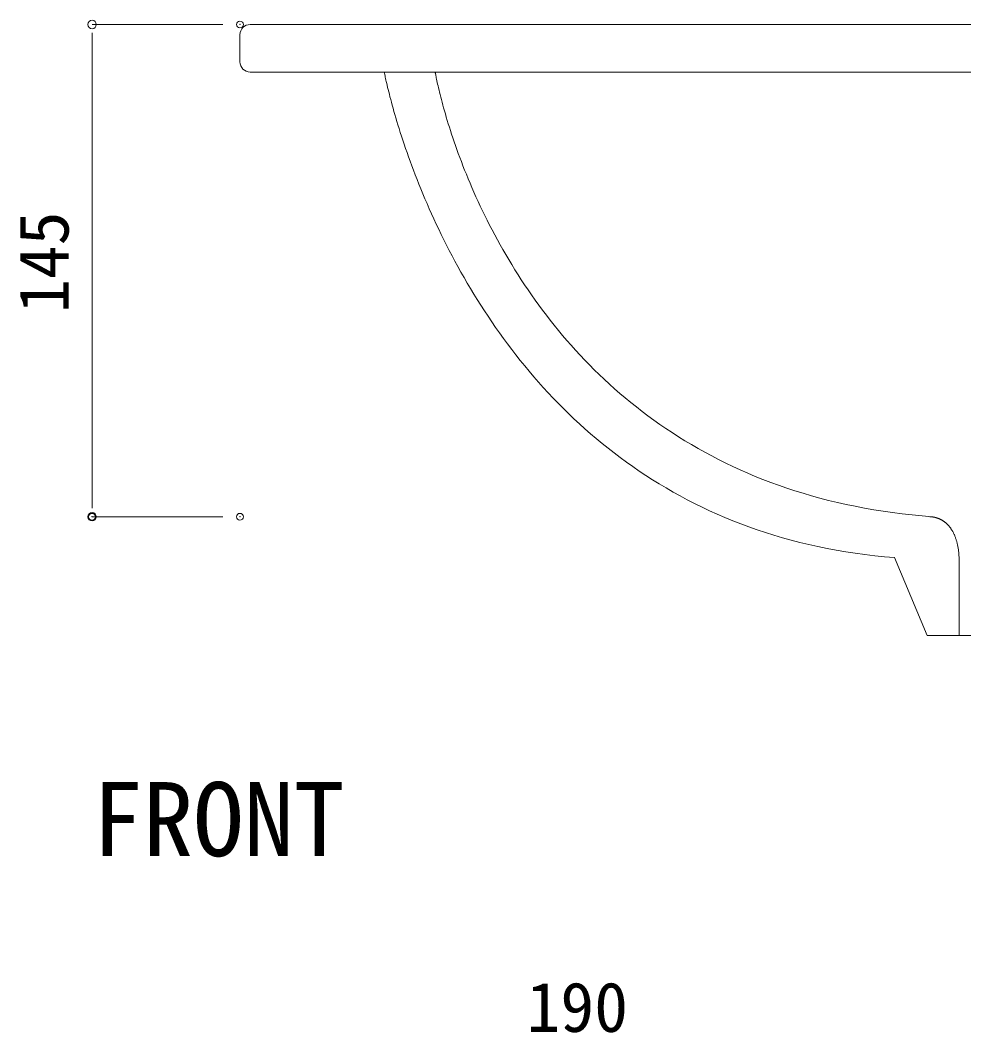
# Model space of a CAD drawing. Units: millimetres, scale not verified. Extents: x -1002 to 1010, y -687 to 676.
# Drawn here: x -832.9 to -555, y -365.8 to -67.5 of the extents above; entities that cross this region are included whole.
import ezdxf
from ezdxf.enums import TextEntityAlignment as Align

# ---------------------------------------------------------------- set-up
doc = ezdxf.new("R2010")
doc.units = ezdxf.units.MM
doc.header["$LTSCALE"] = 5
doc.header["$PDMODE"] = 32
doc.header["$PDSIZE"] = 2
doc.layers.add('0-0', color=7, linetype='Continuous', lineweight=15)
doc.layers.add('F-0', color=7, linetype='Continuous', lineweight=15)
doc.styles.add('ＭＳ ゴシック', font='')
doc.styles.get('ＭＳ ゴシック').set_extended_font_data('MS Gothic')

# ---------------------------------------------------------------- blocks, each defined once
blk = doc.blocks.new('_DOT')
at = {"layer": '0-0'}
blk.add_line((-0.5, 0), (-1, 0), dxfattribs=at)
blk.add_circle((0, 0), 0.25, dxfattribs=at)
blk.add_circle((0, 0), 0.25, dxfattribs=at)

msp = doc.modelspace()

# ---------------------------------------------------------------- linework, layer by layer
at = {"layer": 'F-0'}
for p, q in [((-773.195, -68.776), (-811.771, -68.776)), ((-811.771, -73.776), (-811.771, -208.776)), ((-773.195, -213.776), (-811.771, -213.776))]:
    msp.add_line(p, q, dxfattribs=at)
at = {"layer": 'F-0', "lineweight": 18}
for p, q in [((-768.195, -71.776), (-768.195, -79.776)), ((-564.346, -213.776), (-564.98, -213.776)), ((-556.364, -226.507), (-556.364, -248.776))]:
    msp.add_line(p, q, dxfattribs=at)
for points in [[(-296.195, -68.776), (-321.736, -68.776), (-749.649, -68.776), (-765.195, -68.776)], [(-765.195, -82.776), (-749.649, -82.776), (-311.749, -82.776), (-296.195, -82.776)], [(-725.691, -82.775), (-725.686, -82.8), (-725.672, -82.874), (-725.649, -82.995), (-725.616, -83.164), (-725.573, -83.38), (-725.52, -83.641), (-725.456, -83.947), (-725.382, -84.298), (-725.297, -84.692), (-725.201, -85.129), (-725.093, -85.608), (-724.974, -86.129), (-724.843, -86.69), (-724.701, -87.291), (-724.546, -87.93), (-724.378, -88.609), (-724.198, -89.324), (-724.005, -90.077), (-723.799, -90.865), (-723.58, -91.689), (-723.347, -92.547), (-723.1, -93.44), (-722.839, -94.365), (-722.564, -95.322), (-722.274, -96.311), (-721.97, -97.331), (-721.651, -98.381), (-721.316, -99.46), (-720.967, -100.567), (-720.601, -101.703), (-720.22, -102.865), (-719.822, -104.054), (-719.409, -105.268), (-718.979, -106.507), (-718.532, -107.769), (-718.068, -109.056), (-717.587, -110.364), (-717.088, -111.695), (-716.572, -113.046)], [(-710.695, -82.775), (-710.691, -82.798), (-710.68, -82.865), (-710.66, -82.976), (-710.632, -83.13), (-710.596, -83.326), (-710.551, -83.565), (-710.497, -83.844), (-710.434, -84.164), (-710.361, -84.523), (-710.278, -84.922), (-710.186, -85.359), (-710.083, -85.833), (-709.97, -86.345), (-709.846, -86.893), (-709.71, -87.477), (-709.564, -88.095), (-709.406, -88.748), (-709.236, -89.434), (-709.055, -90.154), (-708.861, -90.905), (-708.654, -91.688), (-708.435, -92.502), (-708.203, -93.346), (-707.957, -94.219), (-707.698, -95.122), (-707.425, -96.052), (-707.138, -97.01), (-706.837, -97.994), (-706.521, -99.005), (-706.19, -100.041), (-705.845, -101.101), (-705.484, -102.186), (-705.107, -103.294), (-704.715, -104.424), (-704.307, -105.577), (-703.882, -106.751), (-703.441, -107.945), (-702.983, -109.159), (-702.508, -110.393)], [(-716.572, -113.046), (-716.038, -114.418), (-715.486, -115.809), (-714.915, -117.219), (-714.326, -118.646), (-713.718, -120.091), (-713.091, -121.553), (-712.445, -123.03), (-711.78, -124.523), (-711.094, -126.029), (-710.389, -127.549), (-709.664, -129.082), (-708.918, -130.626), (-708.152, -132.182), (-707.365, -133.749), (-706.556, -135.325), (-705.727, -136.91), (-704.876, -138.503), (-704.003, -140.104), (-703.108, -141.711), (-702.191, -143.324), (-701.252, -144.943), (-700.29, -146.566), (-699.305, -148.192), (-698.297, -149.822), (-697.266, -151.454), (-696.211, -153.087), (-695.132, -154.721), (-694.029, -156.355), (-692.903, -157.988), (-691.751, -159.619), (-690.575, -161.248), (-689.374, -162.874), (-688.148, -164.497), (-686.897, -166.114), (-685.62, -167.727), (-684.317, -169.333), (-682.988, -170.932), (-681.633, -172.524), (-680.251, -174.107)], [(-702.508, -110.393), (-702.016, -111.645), (-701.506, -112.914), (-700.978, -114.201), (-700.432, -115.505), (-699.868, -116.824), (-699.285, -118.158), (-698.684, -119.507), (-698.063, -120.87), (-697.423, -122.245), (-696.764, -123.633), (-696.085, -125.033), (-695.385, -126.443), (-694.666, -127.864), (-693.925, -129.294), (-693.164, -130.734), (-692.382, -132.182), (-691.579, -133.637), (-690.754, -135.099), (-689.907, -136.568), (-689.038, -138.042), (-688.146, -139.52), (-687.232, -141.003), (-686.296, -142.49), (-685.336, -143.979), (-684.352, -145.47), (-683.346, -146.963), (-682.315, -148.456), (-681.26, -149.95), (-680.181, -151.443), (-679.077, -152.934), (-677.949, -154.424), (-676.795, -155.911), (-675.616, -157.394), (-674.411, -158.873), (-673.181, -160.348), (-671.924, -161.817), (-670.641, -163.281), (-669.331, -164.737), (-667.995, -166.186)], [(-667.995, -166.186), (-666.631, -167.627), (-665.24, -169.059), (-663.821, -170.481), (-662.375, -171.893), (-660.9, -173.294), (-659.397, -174.684), (-657.865, -176.061), (-656.305, -177.426), (-654.715, -178.777), (-653.096, -180.113), (-651.447, -181.435), (-649.769, -182.741), (-648.06, -184.03), (-646.321, -185.302), (-644.551, -186.557), (-642.75, -187.793), (-640.918, -189.01), (-639.055, -190.208), (-637.16, -191.385), (-635.233, -192.54), (-633.274, -193.674), (-631.283, -194.785), (-629.259, -195.874), (-627.202, -196.938), (-625.112, -197.977), (-622.988, -198.992), (-620.831, -199.98), (-618.64, -200.942), (-616.415, -201.876), (-614.155, -202.783), (-611.861, -203.661), (-609.531, -204.509), (-607.167, -205.328), (-604.767, -206.115), (-602.331, -206.871), (-599.86, -207.595), (-597.352, -208.287), (-594.808, -208.945), (-592.227, -209.568)], [(-680.251, -174.107), (-678.843, -175.682), (-677.407, -177.246), (-675.945, -178.8), (-674.455, -180.343), (-672.937, -181.873), (-671.392, -183.391), (-669.818, -184.895), (-668.217, -186.384), (-666.586, -187.859), (-664.927, -189.318), (-663.239, -190.76), (-661.522, -192.184), (-659.775, -193.591), (-657.998, -194.978), (-656.192, -196.347), (-654.356, -197.694), (-652.489, -199.021), (-650.591, -200.325), (-648.663, -201.607), (-646.704, -202.866), (-644.713, -204.1), (-642.691, -205.31), (-640.637, -206.494), (-638.552, -207.651), (-636.434, -208.782), (-634.284, -209.884), (-632.101, -210.958), (-629.885, -212.003), (-627.636, -213.017), (-625.354, -214), (-623.039, -214.952), (-620.689, -215.871), (-618.306, -216.757), (-615.888, -217.609), (-613.436, -218.427), (-610.95, -219.209), (-608.428, -219.955), (-605.872, -220.664), (-603.28, -221.335)], [(-592.227, -209.568), (-589.609, -210.157), (-586.955, -210.71), (-584.262, -211.227), (-581.532, -211.708), (-578.764, -212.15), (-575.958, -212.554), (-573.113, -212.92), (-570.23, -213.246), (-567.307, -213.531), (-564.346, -213.775)], [(-564.981, -213.775), (-564.979, -213.775), (-564.975, -213.775), (-564.967, -213.775), (-564.956, -213.775), (-564.943, -213.775), (-564.927, -213.775), (-564.907, -213.775), (-564.885, -213.775), (-564.861, -213.776), (-564.833, -213.776), (-564.803, -213.777), (-564.771, -213.779), (-564.735, -213.78), (-564.698, -213.782), (-564.658, -213.785), (-564.615, -213.788), (-564.57, -213.791), (-564.523, -213.795), (-564.474, -213.8), (-564.422, -213.805), (-564.369, -213.811), (-564.313, -213.818), (-564.255, -213.826), (-564.195, -213.834), (-564.133, -213.843), (-564.07, -213.853), (-564.004, -213.864), (-563.937, -213.876), (-563.868, -213.889), (-563.797, -213.903), (-563.724, -213.918), (-563.65, -213.934), (-563.574, -213.951), (-563.497, -213.97), (-563.418, -213.99), (-563.338, -214.011), (-563.257, -214.033), (-563.174, -214.057), (-563.09, -214.082)], [(-563.09, -214.082), (-563.005, -214.109), (-562.918, -214.137), (-562.83, -214.167), (-562.742, -214.198), (-562.652, -214.231), (-562.561, -214.265), (-562.47, -214.301), (-562.377, -214.339), (-562.284, -214.379), (-562.189, -214.42), (-562.094, -214.463), (-561.999, -214.509), (-561.902, -214.556), (-561.806, -214.605), (-561.708, -214.656), (-561.61, -214.709), (-561.512, -214.764), (-561.413, -214.821), (-561.314, -214.881), (-561.214, -214.942), (-561.114, -215.006), (-561.014, -215.073), (-560.914, -215.141), (-560.814, -215.212), (-560.714, -215.285), (-560.613, -215.361), (-560.513, -215.439), (-560.413, -215.52), (-560.313, -215.604), (-560.213, -215.69), (-560.113, -215.778), (-560.014, -215.869), (-559.914, -215.963), (-559.816, -216.06), (-559.717, -216.16), (-559.619, -216.262), (-559.522, -216.368), (-559.425, -216.476), (-559.329, -216.587)], [(-559.329, -216.587), (-559.233, -216.701), (-559.138, -216.819), (-559.044, -216.939), (-558.951, -217.062), (-558.859, -217.189), (-558.767, -217.319), (-558.676, -217.452), (-558.587, -217.588), (-558.498, -217.728), (-558.411, -217.871), (-558.324, -218.018), (-558.239, -218.168), (-558.155, -218.321), (-558.073, -218.478), (-557.991, -218.639), (-557.911, -218.803), (-557.833, -218.971), (-557.756, -219.142), (-557.68, -219.317), (-557.606, -219.496), (-557.534, -219.679), (-557.463, -219.866), (-557.395, -220.056), (-557.327, -220.251), (-557.262, -220.449), (-557.199, -220.652), (-557.137, -220.858), (-557.077, -221.069), (-557.02, -221.283), (-556.964, -221.502), (-556.911, -221.725), (-556.86, -221.953), (-556.811, -222.184), (-556.764, -222.42), (-556.719, -222.661), (-556.677, -222.905), (-556.637, -223.155), (-556.6, -223.408), (-556.565, -223.667)], [(-603.28, -221.335), (-600.652, -221.968), (-597.989, -222.562), (-595.289, -223.115), (-592.554, -223.628), (-589.782, -224.1), (-586.973, -224.529), (-584.127, -224.916), (-581.244, -225.259), (-578.324, -225.557), (-575.366, -225.81)], [(-556.565, -223.667), (-556.533, -223.929), (-556.503, -224.197), (-556.476, -224.469), (-556.452, -224.745), (-556.43, -225.027), (-556.411, -225.313), (-556.395, -225.604), (-556.382, -225.9), (-556.372, -226.201), (-556.365, -226.507)], [(-575.366, -225.81), (-565.754, -248.776), (-495.626, -248.776)]]:
    msp.add_lwpolyline(points, dxfattribs=at)
for centre, start, end in [((-765.195, -71.776), 90, 180), ((-765.195, -79.776), 180, 270)]:
    msp.add_arc(centre, 3, start, end, dxfattribs=at)
at = {"layer": 'F-0'}
for p in [(-768.195, -68.776), (-811.771, -213.776), (-768.195, -213.776)]:
    msp.add_point(p, dxfattribs=at)

# ---------------------------------------------------------------- block references
at = {"layer": 'F-0', "xscale": 5, "yscale": 5}
for p, rotation in [((-811.771, -68.776), 90), ((-811.771, -213.776), 270)]:
    msp.add_blockref('_DOT', p, dxfattribs=dict(at, rotation=rotation))

# ---------------------------------------------------------------- texts
at = {"layer": 'F-0', "style": 'ＭＳ ゴシック'}
msp.add_text('145', height=14.66, rotation=90, dxfattribs=at).set_placement((-814.271, -153.776), align=Align.BOTTOM_LEFT)
for s, height, p in [('FRONT', 21.8, (-811.603, -320.282)), ('190', 14.66, (-683.803, -369.936))]:
    msp.add_text(s, height=height, dxfattribs=at).set_placement(p, align=Align.BOTTOM_LEFT)

doc.saveas('drawing.dxf')
